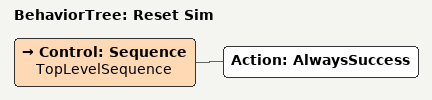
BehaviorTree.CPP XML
<?xml version="1.0" encoding="UTF-8" ?>
<root BTCPP_format="4" main_tree_to_execute="Reset Sim">
  <BehaviorTree ID="Reset Sim" _description="">
    <Control ID="Sequence" name="TopLevelSequence">
      <Action ID="AlwaysSuccess" />
    </Control>
  </BehaviorTree>
</root>
